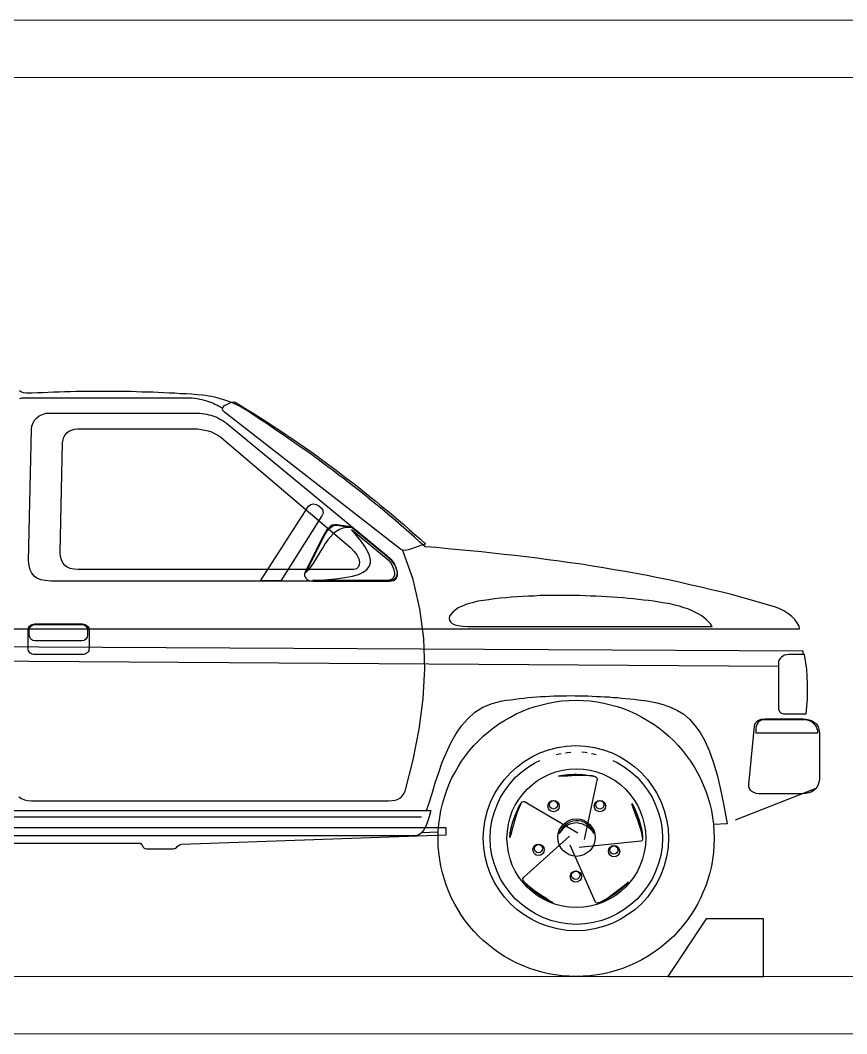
# Model space of a CAD drawing. Header units: millimetres. Extents: x 1191 to 1487, y 976 to 1230.
# Drawn here: x 1465.024 to 1467.186, y 1217.629 to 1220.279 of the extents above; entities that cross this region are included whole.
import ezdxf

# ---------------------------------------------------------------- set-up
doc = ezdxf.new("R2010")
doc.units = ezdxf.units.MM
doc.header["$LTSCALE"] = 0.05
for name, color, linetype in [('6', 7, 'Continuous'), ('7', 7, 'Continuous'), ('lineas guia', 2, 'Continuous'), ('TOPE', 200, 'Continuous')]:
    doc.layers.add(name, color=color, linetype=linetype)
doc.layers.add('muros', color=5, linetype='Continuous', lineweight=20)

# ---------------------------------------------------------------- blocks, each defined once
blk = doc.blocks.new('Jeep')
blk.add_line((1318, -205.24), (1339.11, -196.91))
at = {"layer": '6', "linetype": 'Continuous'}
for points in [[(1079.93, -155.3), (1334.74, -155.3), (1334.58, -154.54), (1334.14, -153.66), (1333.49, -152.85), (1332.67, -152.03), (1331.69, -151.26), (1330.6, -150.56), (1329.4, -149.95), (1328.2, -149.52), (1325.47, -148.7), (1322.74, -147.94), (1319.96, -147.17), (1317.24, -146.41), (1314.45, -145.7), (1311.67, -145.05), (1308.89, -144.34), (1306.05, -143.74), (1303.27, -143.08), (1300.44, -142.48), (1297.65, -141.94), (1294.82, -141.34), (1291.98, -140.79), (1289.09, -140.3), (1286.26, -139.81), (1283.42, -139.32), (1280.53, -138.83), (1277.64, -138.39), (1274.75, -137.96), (1271.86, -137.57), (1268.97, -137.19), (1266.08, -136.81), (1263.18, -136.43), (1260.24, -136.1), (1257.35, -135.78), (1254.4, -135.45), (1251.51, -135.12), (1248.57, -134.85), (1245.62, -134.58), (1242.68, -134.3), (1239.73, -134.03), (1236.79, -133.81), (1235.42, -132.56), (1234.01, -131.3), (1232.64, -130.05), (1231.22, -128.85), (1229.81, -127.65), (1228.44, -126.45), (1227.02, -125.25), (1225.61, -124.05), (1224.19, -122.9), (1222.77, -121.76), (1221.35, -120.61), (1219.93, -119.47), (1218.52, -118.38), (1217.1, -117.23), (1215.68, -116.14), (1214.21, -115.05), (1212.79, -113.96), (1211.32, -112.87), (1209.9, -111.83), (1208.43, -110.74), (1207.01, -109.71), (1205.54, -108.67), (1204.06, -107.63), (1202.59, -106.6), (1201.12, -105.56), (1199.65, -104.52), (1198.17, -103.54), (1196.65, -102.51), (1195.17, -101.52), (1193.65, -100.49), (1192.17, -99.51), (1190.65, -98.52), (1189.88, -98.03), (1189.12, -97.6), (1188.36, -97.16), (1187.65, -96.78), (1186.88, -96.45), (1186.12, -96.12), (1185.41, -95.8), (1184.65, -95.52), (1183.88, -95.31), (1183.17, -95.09), (1182.41, -94.87), (1181.65, -94.71), (1180.88, -94.54), (1180.12, -94.43), (1179.36, -94.27), (1178.54, -94.16), (1177.12, -94.05), (1175.65, -93.94), (1174.23, -93.83), (1172.76, -93.78), (1171.34, -93.67), (1169.87, -93.62), (1168.45, -93.56), (1166.98, -93.45), (1165.56, -93.4), (1164.08, -93.4), (1162.67, -93.34), (1161.25, -93.29), (1159.78, -93.23), (1158.36, -93.23), (1156.89, -93.23), (1155.47, -93.18), (1153.99, -93.18), (1152.58, -93.18), (1151.11, -93.18), (1149.69, -93.18), (1148.27, -93.23), (1146.8, -93.23), (1145.38, -93.23), (1143.96, -93.29), (1142.49, -93.29), (1141.07, -93.34), (1139.6, -93.4), (1138.18, -93.45), (1136.76, -93.51), (1135.34, -93.56), (1133.87, -93.62), (1132.45, -93.67), (1131.8, -93.56), (1131.2, -93.34), (1130.65, -93.01)], [(1247.86, -154.65), (1311.89, -154.65), (1311.4, -153.99), (1310.91, -153.39), (1310.31, -152.85), (1309.65, -152.3), (1309, -151.81), (1308.18, -151.32), (1307.36, -150.88), (1306.49, -150.45), (1305.51, -150.06), (1304.47, -149.74), (1303.33, -149.36), (1302.13, -149.08), (1300.87, -148.75), (1299.51, -148.54), (1298.04, -148.27), (1296.51, -148.05), (1295.2, -147.88), (1293.89, -147.72), (1292.58, -147.61), (1291.27, -147.45), (1289.91, -147.34), (1288.55, -147.17), (1287.13, -147.07), (1285.76, -146.96), (1284.35, -146.9), (1282.93, -146.79), (1281.46, -146.74), (1280.04, -146.68), (1278.62, -146.63), (1277.15, -146.57), (1275.67, -146.52), (1274.2, -146.52), (1272.73, -146.52), (1271.26, -146.52), (1269.78, -146.52), (1268.26, -146.57), (1266.78, -146.57), (1265.31, -146.68), (1263.84, -146.74), (1262.31, -146.79), (1260.84, -146.9), (1259.37, -147.01), (1257.89, -147.17), (1256.42, -147.28), (1254.95, -147.45), (1253.48, -147.66), (1252.06, -147.83), (1250.59, -148.05), (1249.06, -148.43), (1247.7, -148.81), (1246.5, -149.3), (1245.46, -149.79), (1244.64, -150.34), (1243.99, -150.88), (1243.5, -151.48), (1243.17, -151.97), (1243.06, -152.52), (1243.11, -153.01), (1243.39, -153.45), (1243.88, -153.88), (1244.59, -154.21), (1245.46, -154.43), (1246.55, -154.59), (1247.86, -154.65)], [(1002.43, -159.26), (1335.56, -161.03), (1335.57, -162.01)], [(1329.18, -165.13), (1002.43, -162.93)]]:
    blk.add_lwpolyline(points, dxfattribs=at)
at = {"layer": '7', "linetype": 'Continuous'}
for points in [[(1183.77, -97.54), (1183.28, -97.27), (1182.74, -97), (1182.25, -96.78), (1181.76, -96.56), (1181.21, -96.29), (1180.72, -96.07), (1180.17, -95.91), (1179.63, -95.69), (1179.03, -95.52), (1178.43, -95.36), (1177.83, -95.25), (1177.18, -95.14), (1176.52, -95.03), (1175.81, -94.98), (1175.05, -94.92), (1174.28, -94.92), (1131.69, -94.92), (1131.15, -94.98), (1130.65, -95.09)], [(1130.49, -199.2), (1131.2, -199.64), (1131.96, -199.97), (1132.78, -200.18), (1133.76, -200.24), (1227.19, -200.24), (1228.12, -200.18), (1228.88, -200.08), (1229.53, -199.86), (1230.13, -199.53), (1230.57, -199.15), (1230.95, -198.71), (1231.28, -198.22), (1231.55, -197.68), (1233.62, -189.55), (1235.21, -181.53), (1236.24, -173.52), (1236.68, -165.61), (1236.46, -157.81), (1235.42, -150.06), (1233.62, -142.38), (1230.95, -134.74)], [(1230.3, -134.47), (1184.27, -98.63), (1183.88, -98.2), (1183.77, -97.71), (1183.94, -97.32), (1184.32, -96.89), (1184.86, -96.56), (1185.52, -96.23), (1186.23, -96.02), (1186.94, -95.91), (1188.63, -96.94), (1190.32, -97.98), (1192.01, -99.02), (1193.7, -100.05), (1195.34, -101.14), (1197.03, -102.23), (1198.66, -103.32), (1200.3, -104.41), (1201.94, -105.5), (1203.57, -106.65), (1205.21, -107.8), (1206.85, -108.89), (1208.43, -110.03), (1210.01, -111.23), (1211.59, -112.38), (1213.17, -113.52), (1214.75, -114.72), (1216.28, -115.92), (1217.86, -117.12), (1219.39, -118.32), (1220.92, -119.52), (1222.39, -120.72), (1223.92, -121.92), (1225.39, -123.18), (1226.92, -124.38), (1228.39, -125.63), (1229.81, -126.83), (1231.28, -128.08), (1232.7, -129.34), (1234.12, -130.59), (1235.53, -131.85), (1236.95, -133.1), (1236.08, -133.32), (1235.15, -133.65), (1234.17, -134.03), (1233.24, -134.36), (1232.37, -134.58), (1231.55, -134.74), (1230.84, -134.68), (1230.3, -134.47)], [(1133.82, -103.16), (1133.93, -102.23), (1134.2, -101.42), (1134.63, -100.65), (1135.18, -100.05), (1135.83, -99.56), (1136.65, -99.18), (1137.58, -98.91), (1138.67, -98.85), (1176.03, -98.85), (1176.68, -98.85), (1177.28, -98.91), (1177.88, -98.91), (1178.48, -98.96), (1179.03, -99.07), (1179.63, -99.12), (1180.17, -99.29), (1180.72, -99.4), (1181.26, -99.56), (1181.76, -99.78), (1182.3, -99.94), (1182.79, -100.22), (1183.28, -100.49), (1183.83, -100.76), (1184.32, -101.09), (1184.81, -101.47), (1226.64, -135.99), (1227.79, -137.08), (1228.66, -138.18), (1229.15, -139.32), (1229.42, -140.36), (1229.37, -141.28), (1229.04, -142.05), (1228.44, -142.54), (1227.57, -142.76), (1138.83, -142.76), (1137.42, -142.65), (1136.22, -142.43), (1135.23, -141.99), (1134.47, -141.45), (1133.87, -140.68), (1133.44, -139.81), (1133.16, -138.72), (1133.05, -137.52), (1133.82, -103.16)], [(1141.94, -106.6), (1142.05, -105.83), (1142.27, -105.12), (1142.6, -104.52), (1143.03, -103.98), (1143.58, -103.6), (1144.29, -103.27), (1145.05, -103.05), (1145.92, -103), (1176.19, -103), (1177.23, -103), (1178.21, -103.1), (1179.14, -103.27), (1180.01, -103.49), (1180.88, -103.76), (1181.7, -104.14), (1182.52, -104.63), (1183.34, -105.18), (1217.32, -134.08), (1218.24, -135.01), (1218.95, -135.94), (1219.39, -136.92), (1219.61, -137.79), (1219.55, -138.56), (1219.28, -139.16), (1218.79, -139.59), (1218.08, -139.76), (1146.03, -139.76), (1144.89, -139.7), (1143.91, -139.48), (1143.09, -139.16), (1142.49, -138.67), (1142, -138.01), (1141.61, -137.25), (1141.4, -136.37), (1141.34, -135.34), (1141.94, -106.6)], [(1209.79, -125.74), (1198.99, -142.7), (1193.7, -142.7), (1206.3, -123.18), (1206.85, -122.74), (1207.5, -122.58), (1208.26, -122.74), (1208.97, -123.07), (1209.57, -123.61), (1210.01, -124.27), (1210.12, -124.98), (1209.79, -125.74)], [(1217.32, -128.58), (1213.66, -128.03), (1213.06, -128.03), (1212.46, -128.19), (1211.97, -128.47), (1211.54, -128.9), (1211.1, -129.39), (1210.72, -129.94), (1210.34, -130.54), (1210.01, -131.19), (1205.37, -140.36), (1205.26, -140.85), (1205.26, -141.28), (1205.37, -141.72), (1205.59, -142.05), (1205.92, -142.38), (1206.35, -142.59), (1206.85, -142.7), (1207.5, -142.76), (1227.46, -142.76), (1228.55, -142.59), (1229.21, -142.1), (1229.53, -141.34), (1229.59, -140.41), (1229.32, -139.43), (1228.77, -138.45), (1228.06, -137.47), (1227.13, -136.65), (1217.32, -128.58)], [(1205.54, -140.57), (1210.5, -130.65), (1210.83, -130.21), (1211.1, -129.78), (1211.48, -129.34), (1211.81, -128.9), (1212.24, -128.58), (1212.68, -128.3), (1213.17, -128.19), (1213.77, -128.14), (1217.32, -128.74), (1216.23, -128.74), (1215.24, -128.9), (1214.37, -129.28), (1213.5, -129.78), (1212.74, -130.43), (1212.03, -131.19), (1211.32, -132.01), (1210.66, -132.94), (1210.06, -133.92), (1209.41, -134.96), (1208.81, -135.99), (1208.21, -136.98), (1207.55, -137.96), (1206.9, -138.94), (1206.24, -139.81), (1205.54, -140.57)], [(1207.33, -142.59), (1210.55, -142.43), (1213.33, -142.21), (1215.74, -141.88), (1217.75, -141.5), (1219.34, -141.01), (1220.59, -140.41), (1221.52, -139.76), (1222.17, -138.99), (1222.44, -138.12), (1222.5, -137.19), (1222.22, -136.1), (1221.74, -134.96), (1220.97, -133.7), (1220.04, -132.34), (1218.84, -130.87), (1217.53, -129.28), (1227.13, -137.25), (1227.68, -137.9), (1228.17, -138.72), (1228.5, -139.59), (1228.72, -140.41), (1228.72, -141.23), (1228.5, -141.88), (1227.95, -142.38), (1227.13, -142.59), (1207.33, -142.59)], [(1134.63, -153.99), (1147.18, -153.99), (1147.51, -154.05), (1147.83, -154.1), (1148.1, -154.26), (1148.38, -154.48), (1148.6, -154.76), (1148.76, -155.03), (1148.81, -155.35), (1148.87, -155.74), (1148.87, -160.26), (1148.81, -160.65), (1148.76, -160.97), (1148.6, -161.24), (1148.38, -161.52), (1148.1, -161.74), (1147.83, -161.9), (1147.51, -161.96), (1147.18, -162.01), (1134.63, -162.01), (1134.25, -161.96), (1133.93, -161.9), (1133.65, -161.74), (1133.38, -161.52), (1133.16, -161.24), (1133, -160.97), (1132.94, -160.65), (1132.89, -160.26), (1132.89, -155.74), (1132.94, -155.35), (1133, -155.03), (1133.16, -154.76), (1133.38, -154.48), (1133.65, -154.26), (1133.93, -154.1), (1134.25, -154.05), (1134.63, -153.99)], [(1134.74, -154.1), (1146.96, -154.1), (1147.56, -154.21), (1148.05, -154.54), (1148.38, -155.03), (1148.49, -155.63), (1148.49, -156.88), (1148.38, -157.48), (1148.05, -157.97), (1147.56, -158.3), (1146.96, -158.41), (1134.74, -158.41), (1134.14, -158.3), (1133.65, -157.97), (1133.33, -157.48), (1133.22, -156.88), (1133.22, -155.63), (1133.33, -155.03), (1133.65, -154.54), (1134.14, -154.21), (1134.74, -154.1)], [(1336.05, -162.01), (1331.91, -162.01), (1331.36, -162.06), (1330.82, -162.17), (1330.38, -162.39), (1330, -162.66), (1329.67, -162.99), (1329.4, -163.37), (1329.23, -163.81), (1329.18, -164.3), (1329.18, -175.54), (1329.23, -176.3), (1329.45, -176.9), (1329.89, -177.33), (1330.49, -177.5), (1336.43, -177.5), (1336.76, -173.63), (1336.81, -169.65), (1336.6, -165.77), (1336.05, -162.01)], [(1237.17, -202.8), (1237.77, -201), (1238.59, -198.28), (1239.4, -195.55), (1240.33, -192.82), (1241.26, -190.15), (1242.35, -187.59), (1243.5, -185.08), (1244.8, -182.79), (1246.28, -180.61), (1247.91, -178.75), (1249.82, -177.06), (1251.89, -175.75), (1254.29, -174.77), (1256.91, -174.12), (1258.06, -173.95), (1259.2, -173.79), (1260.29, -173.63), (1261.44, -173.46), (1262.59, -173.35), (1263.68, -173.25), (1264.82, -173.14), (1265.97, -173.03), (1267.06, -172.97), (1268.2, -172.92), (1269.29, -172.86), (1270.44, -172.81), (1271.58, -172.75), (1272.68, -172.75), (1273.77, -172.75), (1274.91, -172.7), (1276, -172.75), (1277.15, -172.75), (1278.24, -172.75), (1279.33, -172.81), (1280.47, -172.86), (1281.56, -172.92), (1282.66, -172.97), (1283.75, -173.03), (1284.89, -173.08), (1285.98, -173.19), (1287.07, -173.25), (1288.16, -173.35), (1289.25, -173.46), (1290.35, -173.57), (1291.44, -173.68), (1292.53, -173.79), (1294.87, -174.12), (1297.05, -174.5), (1299.07, -175.04), (1300.98, -175.7), (1302.78, -176.57), (1304.42, -177.61), (1305.95, -178.92), (1307.36, -180.5), (1308.73, -182.35), (1309.93, -184.53), (1311.07, -187.1), (1312.16, -190.04), (1313.14, -193.42), (1314.07, -197.24), (1314.94, -201.49), (1315.76, -206.29), (1312.22, -206.39)], [(1276.28, -173.95), (1278.13, -174.01), (1279.98, -174.12), (1281.78, -174.39), (1283.53, -174.66), (1285.27, -175.1), (1287.02, -175.59), (1288.66, -176.13), (1290.29, -176.79), (1291.93, -177.5), (1293.46, -178.32), (1294.98, -179.19), (1296.45, -180.12), (1297.87, -181.15), (1299.24, -182.19), (1300.54, -183.33), (1301.8, -184.53), (1303, -185.79), (1304.14, -187.1), (1305.18, -188.46), (1306.22, -189.88), (1307.15, -191.35), (1308.02, -192.88), (1308.83, -194.4), (1309.54, -196.04), (1310.2, -197.68), (1310.74, -199.31), (1311.23, -201.06), (1311.67, -202.8), (1311.94, -204.55), (1312.22, -206.35), (1312.33, -208.2), (1312.38, -210.06), (1312.33, -211.91), (1312.22, -213.77), (1311.94, -215.57), (1311.67, -217.31), (1311.23, -219.06), (1310.74, -220.8), (1310.2, -222.44), (1309.54, -224.07), (1308.83, -225.71), (1308.02, -227.24), (1307.15, -228.76), (1306.22, -230.24), (1305.18, -231.66), (1304.14, -233.02), (1303, -234.33), (1301.8, -235.58), (1300.54, -236.78), (1299.24, -237.93), (1297.87, -238.96), (1296.45, -240), (1294.98, -240.93), (1293.46, -241.8), (1291.93, -242.62), (1290.29, -243.33), (1288.66, -243.98), (1287.02, -244.53), (1285.27, -245.02), (1283.53, -245.45), (1281.78, -245.73), (1279.98, -246), (1278.13, -246.11), (1276.28, -246.16), (1274.42, -246.11), (1272.57, -246), (1270.77, -245.73), (1269.02, -245.45), (1267.28, -245.02), (1265.53, -244.53), (1263.89, -243.98), (1262.26, -243.33), (1260.62, -242.62), (1259.09, -241.8), (1257.57, -240.93), (1256.09, -240), (1254.68, -238.96), (1253.31, -237.93), (1252, -236.78), (1250.75, -235.58), (1249.55, -234.33), (1248.4, -233.02), (1247.37, -231.66), (1246.33, -230.24), (1245.41, -228.76), (1244.53, -227.24), (1243.71, -225.71), (1243.01, -224.07), (1242.35, -222.44), (1241.8, -220.8), (1241.31, -219.06), (1240.88, -217.31), (1240.6, -215.57), (1240.33, -213.77), (1240.22, -211.91), (1240.17, -210.06), (1240.22, -208.2), (1240.33, -206.35), (1240.6, -204.55), (1240.88, -202.8), (1241.31, -201.06), (1241.8, -199.31), (1242.35, -197.68), (1243.01, -196.04), (1243.71, -194.4), (1244.53, -192.88), (1245.41, -191.35), (1246.33, -189.88), (1247.37, -188.46), (1248.4, -187.1), (1249.55, -185.79), (1250.75, -184.53), (1252, -183.33), (1253.31, -182.19), (1254.68, -181.15), (1256.09, -180.12), (1257.57, -179.19), (1259.09, -178.32), (1260.62, -177.5), (1262.26, -176.79), (1263.89, -176.13), (1265.53, -175.59), (1267.28, -175.1), (1269.02, -174.66), (1270.77, -174.39), (1272.57, -174.12), (1274.42, -174.01), (1276.28, -173.95)], [(1325.74, -178.81), (1335.56, -178.81), (1336.43, -178.86), (1337.25, -179.03), (1338.01, -179.35), (1338.67, -179.73), (1339.16, -180.23), (1339.6, -180.88), (1339.81, -181.59), (1339.92, -182.41), (1339.92, -194.51), (1339.81, -195.44), (1339.54, -196.26), (1339.11, -196.91), (1338.56, -197.46), (1337.91, -197.89), (1337.14, -198.17), (1336.27, -198.33), (1335.4, -198.39), (1324.82, -198.39), (1324.05, -198.39), (1323.34, -198.28), (1322.74, -198.06), (1322.25, -197.79), (1321.87, -197.46), (1321.6, -197.02), (1321.43, -196.53), (1321.43, -195.93), (1322.91, -180.72), (1323.02, -180.28), (1323.23, -179.84), (1323.51, -179.52), (1323.83, -179.24), (1324.22, -179.08), (1324.71, -178.92), (1325.2, -178.86), (1325.74, -178.81)], [(1323.29, -182.41), (1339.54, -182.41), (1339.49, -181.81), (1339.27, -181.21), (1338.94, -180.61), (1338.5, -180.12), (1338.01, -179.68), (1337.36, -179.35), (1336.71, -179.13), (1335.94, -179.03), (1325.52, -179.03), (1324.87, -179.08), (1324.38, -179.3), (1323.94, -179.63), (1323.67, -180.06), (1323.45, -180.55), (1323.29, -181.1), (1323.29, -181.75), (1323.29, -182.41)], [(1276.22, -185.79), (1278.68, -185.9), (1281.07, -186.28), (1283.42, -186.88), (1285.66, -187.7), (1287.78, -188.73), (1289.75, -189.93), (1291.6, -191.3), (1293.35, -192.88), (1294.93, -194.62), (1296.29, -196.48), (1297.49, -198.44), (1298.53, -200.57), (1299.34, -202.8), (1299.95, -205.15), (1300.33, -207.55), (1300.44, -210), (1300.33, -212.46), (1299.95, -214.86), (1299.34, -217.2), (1298.53, -219.44), (1297.49, -221.57), (1296.29, -223.53), (1294.93, -225.38), (1293.35, -227.13), (1291.6, -228.71), (1289.75, -230.07), (1287.78, -231.27), (1285.66, -232.31), (1283.42, -233.13), (1281.07, -233.73), (1278.68, -234.11), (1276.22, -234.22), (1273.77, -234.11), (1271.37, -233.73), (1269.02, -233.13), (1266.78, -232.31), (1264.66, -231.27), (1262.7, -230.07), (1260.84, -228.71), (1259.09, -227.13), (1257.51, -225.38), (1256.15, -223.53), (1254.95, -221.57), (1253.91, -219.44), (1253.09, -217.2), (1252.5, -214.86), (1252.11, -212.46), (1252, -210), (1252.11, -207.55), (1252.5, -205.15), (1253.09, -202.8), (1253.91, -200.57), (1254.95, -198.44), (1256.15, -196.48), (1257.51, -194.62), (1259.09, -192.88), (1260.84, -191.3), (1262.7, -189.93), (1264.66, -188.73), (1266.78, -187.7), (1269.02, -186.88), (1271.37, -186.28), (1273.77, -185.9), (1276.22, -185.79)], [(1271.09, -188.13), (1271.8, -187.92), (1272.35, -187.86), (1272.35, -187.86)], [(1273.49, -187.64), (1274.04, -187.59), (1274.86, -187.53), (1274.86, -187.53)], [(1279.16, -187.64), (1278.62, -187.59), (1277.8, -187.53), (1277.8, -187.53)], [(1280.31, -187.86), (1280.86, -187.92), (1281.56, -188.13), (1281.56, -188.13)], [(1285.87, -189.66), (1287.02, -190.21), (1288.87, -191.35), (1290.62, -192.66), (1292.26, -194.08), (1293.67, -195.71), (1294.98, -197.46), (1296.13, -199.31), (1297.05, -201.28), (1297.82, -203.35), (1298.42, -205.48), (1298.75, -207.71), (1298.85, -210), (1298.75, -212.29), (1298.42, -214.53), (1297.82, -216.66), (1297.05, -218.73), (1296.13, -220.69), (1294.98, -222.55), (1293.67, -224.29), (1292.26, -225.93), (1290.62, -227.35), (1288.87, -228.65), (1287.02, -229.8), (1285.06, -230.73), (1282.98, -231.49), (1280.86, -232.09), (1278.62, -232.42), (1276.33, -232.53), (1274.04, -232.42), (1271.8, -232.09), (1269.68, -231.49), (1267.6, -230.73), (1265.64, -229.8), (1263.79, -228.65), (1262.04, -227.35), (1260.4, -225.93), (1258.99, -224.29), (1257.68, -222.55), (1256.53, -220.69), (1255.6, -218.73), (1254.84, -216.66), (1254.24, -214.53), (1253.91, -212.29), (1253.8, -210), (1253.91, -207.71), (1254.24, -205.48), (1254.84, -203.35), (1255.6, -201.28), (1256.53, -199.31), (1257.68, -197.46), (1258.99, -195.71), (1260.4, -194.08), (1262.04, -192.66), (1263.79, -191.35), (1265.64, -190.21), (1266.78, -189.66), (1266.78, -189.66)], [(1276.33, -191.84), (1278.18, -191.95), (1279.98, -192.22), (1281.73, -192.66), (1283.36, -193.26), (1284.95, -194.02), (1286.47, -194.95), (1287.84, -195.99), (1289.15, -197.19), (1290.35, -198.49), (1291.38, -199.86), (1292.31, -201.38), (1293.07, -202.97), (1293.67, -204.6), (1294.11, -206.35), (1294.38, -208.15), (1294.49, -210), (1294.38, -211.86), (1294.11, -213.66), (1293.67, -215.4), (1293.07, -217.04), (1292.31, -218.62), (1291.38, -220.15), (1290.35, -221.51), (1289.15, -222.82), (1287.84, -224.02), (1286.47, -225.06), (1284.95, -225.98), (1283.36, -226.75), (1281.73, -227.35), (1279.98, -227.78), (1278.18, -228.06), (1276.33, -228.16), (1274.47, -228.06), (1272.68, -227.78), (1270.93, -227.35), (1269.29, -226.75), (1267.71, -225.98), (1266.19, -225.06), (1264.82, -224.02), (1263.51, -222.82), (1262.31, -221.51), (1261.28, -220.15), (1260.35, -218.62), (1259.58, -217.04), (1258.99, -215.4), (1258.55, -213.66), (1258.28, -211.86), (1258.17, -210), (1258.28, -208.15), (1258.55, -206.35), (1258.99, -204.6), (1259.58, -202.97), (1260.35, -201.38), (1261.28, -199.86), (1262.31, -198.49), (1263.51, -197.19), (1264.82, -195.99), (1266.19, -194.95), (1267.71, -194.02), (1269.29, -193.26), (1270.93, -192.66), (1272.68, -192.22), (1274.47, -191.95), (1276.33, -191.84)], [(1271.69, -193.75), (1272.24, -193.64), (1272.84, -193.53), (1273.38, -193.42), (1273.98, -193.37), (1274.53, -193.31), (1275.13, -193.31), (1275.73, -193.26), (1276.33, -193.26), (1276.93, -193.31), (1277.48, -193.31), (1278.07, -193.37), (1278.68, -193.42), (1279.22, -193.48), (1279.82, -193.59), (1280.36, -193.64), (1280.91, -193.75), (1281.24, -193.86), (1281.51, -194.02), (1281.73, -194.24), (1281.78, -194.51), (1278.35, -210.38)], [(1271.69, -193.8), (1272.18, -193.69), (1272.68, -193.59), (1273.17, -193.53), (1273.77, -193.42), (1274.31, -193.37), (1274.91, -193.37), (1275.51, -193.31), (1276.17, -193.31), (1276.76, -193.37), (1277.37, -193.37), (1278.02, -193.42), (1278.62, -193.48), (1279.22, -193.53), (1279.82, -193.59), (1280.36, -193.69), (1280.91, -193.8), (1280.31, -193.75), (1279.71, -193.69), (1279.16, -193.64), (1278.57, -193.64), (1277.96, -193.59), (1277.42, -193.59), (1276.82, -193.64), (1276.28, -193.64), (1275.67, -193.64), (1275.13, -193.69), (1274.53, -193.69), (1273.98, -193.75), (1273.38, -193.75), (1272.84, -193.8), (1272.24, -193.8), (1271.69, -193.8)], [(1258.93, -209.78), (1259.04, -208.64), (1259.26, -207.49), (1259.53, -206.35), (1259.91, -205.2), (1260.29, -204.11), (1260.73, -203.02), (1261.22, -201.99), (1261.77, -201), (1261.98, -200.73), (1262.2, -200.51), (1262.48, -200.4), (1262.75, -200.4), (1276.76, -208.58)], [(1258.93, -209.84), (1258.99, -208.86), (1259.2, -207.77), (1259.48, -206.62), (1259.8, -205.42), (1260.24, -204.28), (1260.73, -203.13), (1261.22, -202.04), (1261.77, -201.06), (1261.28, -202.15), (1260.84, -203.19), (1260.51, -204.33), (1260.19, -205.42), (1259.86, -206.51), (1259.58, -207.6), (1259.26, -208.75), (1258.93, -209.84)], [(1270.38, -200.13), (1270.98, -200.24), (1271.42, -200.57), (1271.75, -201), (1271.86, -201.6), (1271.75, -202.2), (1271.42, -202.64), (1270.98, -202.97), (1270.38, -203.08), (1269.78, -202.97), (1269.35, -202.64), (1269.02, -202.2), (1268.91, -201.6), (1269.02, -201), (1269.35, -200.57), (1269.78, -200.24), (1270.38, -200.13)], [(1270.33, -200.18), (1270.77, -200.29), (1271.09, -200.51), (1271.31, -200.84), (1271.42, -201.28), (1271.31, -201.71), (1271.09, -202.04), (1270.77, -202.26), (1270.33, -202.37), (1269.95, -202.26), (1269.62, -202.04), (1269.4, -201.71), (1269.29, -201.28), (1269.4, -200.84), (1269.62, -200.51), (1269.95, -200.29), (1270.33, -200.18)], [(1290.84, -200.95), (1291.44, -201.99), (1291.93, -203.02), (1292.36, -204.11), (1292.74, -205.26), (1293.07, -206.35), (1293.35, -207.49), (1293.51, -208.64), (1293.67, -209.73), (1293.67, -210.06), (1293.62, -210.38), (1293.46, -210.66), (1293.24, -210.77), (1277.09, -212.46)], [(1282.49, -200.13), (1283.09, -200.24), (1283.53, -200.57), (1283.86, -201), (1283.96, -201.6), (1283.86, -202.2), (1283.53, -202.64), (1283.09, -202.97), (1282.49, -203.08), (1281.95, -202.97), (1281.46, -202.64), (1281.13, -202.2), (1281.02, -201.6), (1281.13, -201), (1281.46, -200.57), (1281.95, -200.24), (1282.49, -200.13)], [(1282.49, -200.18), (1282.93, -200.29), (1283.26, -200.51), (1283.47, -200.84), (1283.58, -201.28), (1283.47, -201.71), (1283.26, -202.04), (1282.93, -202.26), (1282.49, -202.37), (1282.06, -202.26), (1281.73, -202.04), (1281.51, -201.71), (1281.4, -201.28), (1281.51, -200.84), (1281.73, -200.51), (1282.06, -200.29), (1282.49, -200.18)], [(1290.84, -201), (1291.33, -201.88), (1291.82, -202.86), (1292.26, -203.95), (1292.69, -205.09), (1293.02, -206.29), (1293.29, -207.49), (1293.51, -208.64), (1293.67, -209.78), (1293.46, -208.64), (1293.13, -207.49), (1292.8, -206.4), (1292.42, -205.31), (1291.98, -204.28), (1291.6, -203.19), (1291.22, -202.09), (1290.84, -201)], [(1076.71, -202.8), (1238.26, -202.8), (1237.82, -204.39), (1237.39, -205.75), (1236.95, -206.89), (1236.46, -207.82), (1235.91, -208.53), (1235.32, -209.02), (1234.61, -209.29), (1233.84, -209.4), (1082.6, -209.4), (1081.13, -209.24), (1079.88, -208.8), (1078.95, -208.09), (1078.19, -207.22), (1077.59, -206.24), (1077.2, -205.15), (1076.88, -203.95), (1076.71, -202.8)], [(1078.79, -204.39), (1235.86, -204.39)], [(1276.38, -204.93), (1277.37, -205.04), (1278.29, -205.31), (1279.11, -205.8), (1279.82, -206.4), (1280.42, -207.11), (1280.91, -207.93), (1281.18, -208.86), (1281.29, -209.84), (1281.18, -210.82), (1280.91, -211.75), (1280.42, -212.57), (1279.82, -213.28), (1279.11, -213.87), (1278.29, -214.37), (1277.37, -214.64), (1276.38, -214.75), (1275.4, -214.64), (1274.47, -214.37), (1273.66, -213.87), (1272.95, -213.28), (1272.35, -212.57), (1271.86, -211.75), (1271.58, -210.82), (1271.48, -209.84), (1271.58, -208.86), (1271.86, -207.93), (1272.35, -207.11), (1272.95, -206.4), (1273.66, -205.8), (1274.47, -205.31), (1275.4, -205.04), (1276.38, -204.93)], [(1271.86, -208.8), (1272.24, -208.09), (1272.62, -207.44), (1273.11, -206.84), (1273.66, -206.35), (1274.26, -205.97), (1274.86, -205.64), (1275.51, -205.42), (1276.17, -205.37), (1276.87, -205.37), (1277.53, -205.48), (1278.18, -205.69), (1278.84, -206.07), (1279.44, -206.57), (1279.98, -207.17), (1280.53, -207.93), (1280.97, -208.8), (1280.53, -208.2), (1280.04, -207.66), (1279.49, -207.22), (1278.95, -206.84), (1278.4, -206.51), (1277.8, -206.29), (1277.15, -206.13), (1276.55, -206.02), (1275.89, -206.07), (1275.29, -206.18), (1274.64, -206.35), (1274.04, -206.62), (1273.44, -207.06), (1272.89, -207.49), (1272.35, -208.09), (1271.86, -208.8)], [(1107.91, -211.26), (1162.01, -211.26), (1162.29, -211.31), (1162.5, -211.53), (1162.72, -211.75), (1162.88, -212.02), (1163.05, -212.35), (1163.27, -212.57), (1163.49, -212.73), (1163.87, -212.78), (1170.96, -212.78), (1171.23, -212.73), (1171.5, -212.62), (1171.72, -212.4), (1171.94, -212.18), (1172.16, -211.97), (1172.43, -211.8), (1172.7, -211.64), (1173.08, -211.58), (1242.24, -209.13), (1242.24, -207.27), (1071.37, -207.27)], [(1240.22, -208.46), (1235.86, -208.58), (1235.86, -208.58)], [(1270.17, -226.86), (1269.13, -226.36), (1268.09, -225.82), (1267.11, -225.16), (1266.13, -224.51), (1265.2, -223.75), (1264.33, -223.04), (1263.51, -222.22), (1262.75, -221.46), (1262.53, -221.13), (1262.42, -220.85), (1262.37, -220.53), (1262.48, -220.31), (1274.58, -209.46)], [(1266.46, -211.53), (1267.06, -211.64), (1267.49, -211.97), (1267.82, -212.46), (1267.93, -213), (1267.82, -213.6), (1267.49, -214.09), (1267.06, -214.42), (1266.46, -214.53), (1265.86, -214.42), (1265.42, -214.09), (1265.09, -213.6), (1264.99, -213), (1265.09, -212.46), (1265.42, -211.97), (1265.86, -211.64), (1266.46, -211.53)], [(1266.46, -211.64), (1266.84, -211.75), (1267.17, -211.97), (1267.38, -212.29), (1267.49, -212.73), (1267.38, -213.17), (1267.17, -213.49), (1266.84, -213.71), (1266.46, -213.82), (1266.02, -213.71), (1265.69, -213.49), (1265.47, -213.17), (1265.37, -212.73), (1265.47, -212.29), (1265.69, -211.97), (1266.02, -211.75), (1266.46, -211.64)], [(1289.91, -221.4), (1289.15, -222.27), (1288.27, -223.09), (1287.4, -223.8), (1286.47, -224.51), (1285.49, -225.16), (1284.46, -225.76), (1283.47, -226.31), (1282.49, -226.8), (1282.17, -226.91), (1281.78, -226.96), (1281.51, -226.91), (1281.35, -226.75), (1274.75, -211.86)], [(1286.2, -211.91), (1286.75, -212.02), (1287.24, -212.35), (1287.56, -212.84), (1287.67, -213.44), (1287.56, -213.98), (1287.24, -214.48), (1286.75, -214.8), (1286.2, -214.91), (1285.6, -214.8), (1285.16, -214.48), (1284.84, -213.98), (1284.73, -213.44), (1284.84, -212.84), (1285.16, -212.35), (1285.6, -212.02), (1286.2, -211.91)], [(1286.15, -212.02), (1286.58, -212.13), (1286.91, -212.35), (1287.13, -212.67), (1287.24, -213.11), (1287.13, -213.55), (1286.91, -213.87), (1286.58, -214.09), (1286.15, -214.2), (1285.71, -214.09), (1285.38, -213.87), (1285.16, -213.55), (1285.06, -213.11), (1285.16, -212.67), (1285.38, -212.35), (1285.71, -212.13), (1286.15, -212.02)], [(1276.22, -218.56), (1276.76, -218.67), (1277.26, -219), (1277.58, -219.44), (1277.69, -220.04), (1277.58, -220.64), (1277.26, -221.07), (1276.76, -221.4), (1276.22, -221.51), (1275.62, -221.4), (1275.18, -221.07), (1274.86, -220.64), (1274.75, -220.04), (1274.86, -219.44), (1275.18, -219), (1275.62, -218.67), (1276.22, -218.56)], [(1276.17, -218.62), (1276.6, -218.73), (1276.93, -218.95), (1277.15, -219.27), (1277.26, -219.71), (1277.15, -220.15), (1276.93, -220.47), (1276.6, -220.69), (1276.17, -220.8), (1275.73, -220.69), (1275.4, -220.47), (1275.18, -220.15), (1275.08, -219.71), (1275.18, -219.27), (1275.4, -218.95), (1275.73, -218.73), (1276.17, -218.62)], [(1270.17, -226.91), (1269.24, -226.53), (1268.31, -225.98), (1267.28, -225.38), (1266.29, -224.67), (1265.31, -223.91), (1264.38, -223.09), (1263.51, -222.27), (1262.75, -221.46), (1263.62, -222.27), (1264.49, -222.98), (1265.42, -223.69), (1266.4, -224.35), (1267.33, -225), (1268.31, -225.6), (1269.24, -226.26), (1270.17, -226.91)], [(1289.91, -221.46), (1289.25, -222.22), (1288.49, -222.98), (1287.56, -223.75), (1286.58, -224.46), (1285.55, -225.16), (1284.51, -225.82), (1283.47, -226.36), (1282.44, -226.86), (1283.47, -226.26), (1284.46, -225.66), (1285.38, -225), (1286.31, -224.29), (1287.18, -223.58), (1288.11, -222.87), (1288.98, -222.16), (1289.91, -221.46)]]:
    blk.add_lwpolyline(points, dxfattribs=at)

msp = doc.modelspace()

# ---------------------------------------------------------------- linework, layer by layer
at = {"layer": 'muros'}
for p, q in [((1470.4804, 1220.2789), (1369.1334, 1220.2789)), ((1470.4804, 1220.1289), (1369.1334, 1220.1289)), ((1470.2804, 1217.7789), (1401.8241, 1217.7789)), ((1481.1463, 1217.6289), (1401.5786, 1217.6289))]:
    msp.add_line(p, q, dxfattribs=at)
at = {"layer": 'TOPE'}
msp.add_lwpolyline([(1466.7179, 1217.7789), (1466.9679, 1217.7789), (1466.9679, 1217.9289), (1466.8179, 1217.9289), (1466.7179, 1217.7789)], dxfattribs=at)

# ---------------------------------------------------------------- block references
at = {"layer": 'lineas guia', "xscale": 0.01, "yscale": 0.01, "zscale": 0.01}
msp.add_blockref('Jeep', (1453.7153, 1220.2402), dxfattribs=at)

doc.saveas('drawing.dxf')
